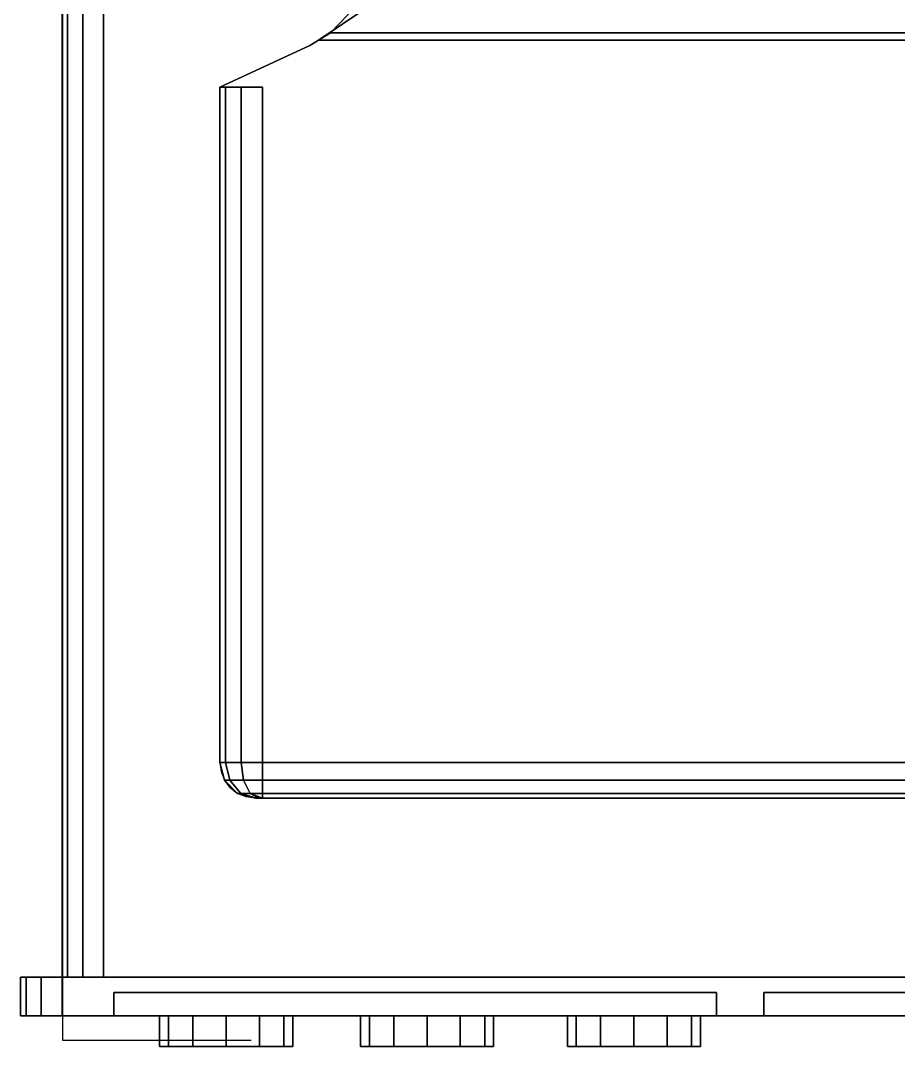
# Model space of a CAD drawing. Header units: millimetres. Extents: x 4513 to 24862, y 3359 to 11488.
# Drawn here: x 5527.3 to 5650.5, y 11105.3 to 11249.2 of the extents above; entities that cross this region are included whole.
import ezdxf

# ---------------------------------------------------------------- set-up
doc = ezdxf.new("R2010")
doc.units = ezdxf.units.MM

msp = doc.modelspace()

# ---------------------------------------------------------------- linework, layer by layer
for p, q in [((5533.13, 11486.88), (5533.13, 11106.15)), ((5533.13, 11106.15), (5559.64, 11106.15))]:
    msp.add_line(p, q)
for points, invisible_edges in [([(5533.87, 11487.58, 167.1), (5533.09, 11114.98, 164.68), (5533.87, 11114.98, 167.1)], 1), ([(5533.87, 11487.58, 167.1), (5533.09, 11487.58, 164.68), (5533.09, 11114.98, 164.68)], 12), ([(5533.87, 11487.58, 7.61), (5533.87, 11114.98, 7.61), (5533.09, 11114.98, 10.03)], 12), ([(5533.09, 11114.98, 10.03), (5533.09, 11487.58, 10.03), (5533.87, 11487.58, 7.61)], 12), ([(5533.09, 11487.58, 164.68), (5533.09, 11114.98, 164.68), (5533.09, 11487.58, 10.03)], 2), ([(5533.09, 11114.98, 164.68), (5533.09, 11114.98, 10.03), (5533.09, 11487.58, 10.03)], 12), ([(5533.87, 11487.58, 167.1), (5533.87, 11114.98, 167.1), (5536, 11114.98, 168.87)], 12), ([(5536, 11114.98, 168.87), (5536, 11487.58, 168.87), (5533.87, 11487.58, 167.1)], 12), ([(5536, 11487.58, 5.84), (5536, 11114.98, 5.84), (5533.87, 11487.58, 7.61)], 2), ([(5536, 11114.98, 5.84), (5533.87, 11114.98, 7.61), (5533.87, 11487.58, 7.61)], 12), ([(5538.92, 11487.58, 169.52), (5536, 11487.58, 168.87), (5536, 11114.98, 168.87)], 12), ([(5536, 11114.98, 168.87), (5538.92, 11114.98, 169.52), (5538.92, 11487.58, 169.52)], 12), ([(5538.92, 11487.58, 5.19), (5536, 11114.98, 5.84), (5536, 11487.58, 5.84)], 1), ([(5538.92, 11487.58, 5.19), (5538.92, 11114.98, 5.19), (5536, 11114.98, 5.84)], 12), ([(5877.18, 11114.98, 169.52), (5538.92, 11487.58, 169.52), (5877.18, 11487.58, 169.52)], 1), ([(5877.18, 11114.98, 169.52), (5538.92, 11114.98, 169.52), (5538.92, 11487.58, 169.52)], 12), ([(5538.92, 11487.58, 5.19), (5538.92, 11114.98, 5.19), (5877.18, 11114.98, 5.19)], 12), ([(5877.18, 11114.98, 5.19), (5877.18, 11487.58, 5.19), (5538.92, 11487.58, 5.19)], 12), ([(5824.91, 11274.88, 508.72), (5597.03, 11274.88, 508.72), (5570.74, 11247.45, 524.42)], 13), ([(5824.91, 11274.88, 508.72), (5570.74, 11247.45, 524.42), (5851.2, 11247.45, 524.42)], 1), ([(5575.77, 11250.92, 241.86), (5570.74, 11247.45, 524.42), (5597.03, 11274.88, 508.72)], 13), ([(5852.87, 11246.41, 224.42), (5569.07, 11246.41, 224.42), (5575.77, 11250.92, 241.86)], 12), ([(5569.07, 11246.41, 224.42), (5570.74, 11247.45, 524.42), (5575.77, 11250.92, 241.86)], 3), ([(5852.87, 11246.41, 224.42), (5575.77, 11250.92, 241.86), (5846.17, 11250.92, 241.86)], 1), ([(5570.74, 11247.45, 524.42), (5567.86, 11245.7, 524.42), (5561.22, 11145.1, 524.42)], 14), ([(5570.74, 11247.45, 524.42), (5569.07, 11246.41, 224.42), (5567.86, 11245.7, 524.42)], 3), ([(5567.86, 11245.7, 224.42), (5852.87, 11246.41, 224.42), (5854.09, 11245.7, 224.42)], 13), ([(5567.86, 11245.7, 224.42), (5569.07, 11246.41, 224.42), (5852.87, 11246.41, 224.42)], 12), ([(5567.86, 11245.7, 524.42), (5569.07, 11246.41, 224.42), (5567.86, 11245.7, 224.42)], 1), ([(5854.09, 11245.7, 524.42), (5851.2, 11247.45, 524.42), (5570.74, 11247.45, 524.42)], 12), ([(5567.86, 11245.7, 524.42), (5555.22, 11239.81, 518.42), (5555.22, 11239.81, 524.42)], 1), ([(5567.86, 11245.7, 524.42), (5555.22, 11239.81, 524.42), (5561.22, 11239.81, 524.42)], 12), ([(5555.22, 11239.81, 230.42), (5567.86, 11245.7, 224.42), (5555.22, 11239.81, 224.42)], 1), ([(5561.22, 11239.81, 224.42), (5555.22, 11239.81, 224.42), (5567.86, 11245.7, 224.42)], 12), ([(5555.22, 11239.81, 518.42), (5567.86, 11245.7, 524.42), (5555.22, 11239.81, 230.42)], 3), ([(5555.22, 11239.81, 230.42), (5567.86, 11245.7, 524.42), (5567.86, 11245.7, 224.42)], 13), ([(5567.86, 11245.7, 524.42), (5561.22, 11239.81, 524.42), (5561.22, 11145.1, 524.42)], 13), ([(5555.22, 11239.81, 524.42), (5556.03, 11239.81, 521.42), (5558.22, 11239.81, 523.61)], 13), ([(5555.22, 11239.81, 524.42), (5558.22, 11239.81, 523.61), (5561.22, 11239.81, 524.42)], 1), ([(5556.03, 11239.81, 521.42), (5555.22, 11239.81, 524.42), (5555.22, 11239.81, 518.42)], 1), ([(5555.22, 11239.81, 518.42), (5555.22, 11145.1, 518.42), (5556.03, 11145.1, 521.42)], 12), ([(5556.03, 11145.1, 521.42), (5556.03, 11239.81, 521.42), (5555.22, 11239.81, 518.42)], 12), ([(5555.22, 11145.1, 230.42), (5555.22, 11239.81, 230.42), (5556.03, 11145.1, 227.42)], 2), ([(5555.22, 11239.81, 230.42), (5556.03, 11239.81, 227.42), (5556.03, 11145.1, 227.42)], 12), ([(5555.22, 11239.81, 230.42), (5555.22, 11239.81, 224.42), (5556.03, 11239.81, 227.42)], 2), ([(5556.03, 11239.81, 227.42), (5555.22, 11239.81, 224.42), (5558.22, 11239.81, 225.22)], 3), ([(5558.22, 11239.81, 225.22), (5555.22, 11239.81, 224.42), (5561.22, 11239.81, 224.42)], 1), ([(5555.22, 11239.81, 518.42), (5555.22, 11239.81, 230.42), (5555.22, 11145.1, 230.42)], 12), ([(5555.22, 11145.1, 230.42), (5555.22, 11145.1, 518.42), (5555.22, 11239.81, 518.42)], 12), ([(5558.22, 11145.1, 523.61), (5558.22, 11239.81, 523.61), (5556.03, 11239.81, 521.42)], 12), ([(5556.03, 11239.81, 521.42), (5556.03, 11145.1, 521.42), (5558.22, 11145.1, 523.61)], 12), ([(5556.03, 11145.1, 227.42), (5556.03, 11239.81, 227.42), (5558.22, 11239.81, 225.22)], 12), ([(5558.22, 11239.81, 225.22), (5558.22, 11145.1, 225.22), (5556.03, 11145.1, 227.42)], 12), ([(5558.22, 11145.1, 523.61), (5561.22, 11239.81, 524.42), (5558.22, 11239.81, 523.61)], 1), ([(5558.22, 11145.1, 523.61), (5561.22, 11145.1, 524.42), (5561.22, 11239.81, 524.42)], 12), ([(5558.22, 11239.81, 225.22), (5561.22, 11239.81, 224.42), (5561.22, 11145.1, 224.42)], 12), ([(5561.22, 11145.1, 224.42), (5558.22, 11145.1, 225.22), (5558.22, 11239.81, 225.22)], 12), ([(5561.22, 11145.1, 524.42), (5859.22, 11145.1, 524.42), (5859.22, 11240.37, 524.42)], 12), ([(5859.22, 11145.1, 224.42), (5561.22, 11145.1, 224.42), (5561.22, 11239.81, 224.42)], 12), ([(5555.89, 11142.6, 518.42), (5556.61, 11142.6, 521.08), (5555.22, 11145.1, 518.42)], 2), ([(5555.22, 11145.1, 518.42), (5556.61, 11142.6, 521.08), (5556.03, 11145.1, 521.42)], 1), ([(5555.89, 11142.6, 230.42), (5555.22, 11145.1, 230.42), (5556.03, 11145.1, 227.42)], 14), ([(5556.03, 11145.1, 227.42), (5555.22, 11145.1, 230.42), (5555.22, 11145.1, 230.42)], 1), ([(5555.22, 11145.1, 230.42), (5555.89, 11142.6, 230.42), (5555.89, 11142.6, 518.42)], 12), ([(5555.89, 11142.6, 518.42), (5555.22, 11145.1, 518.42), (5555.22, 11145.1, 230.42)], 12), ([(5555.89, 11142.6, 230.42), (5556.03, 11145.1, 227.42), (5556.61, 11142.6, 227.75)], 1), ([(5556.03, 11145.1, 521.42), (5556.61, 11142.6, 521.08), (5558.56, 11142.6, 523.03)], 12), ([(5556.03, 11145.1, 521.42), (5558.56, 11142.6, 523.03), (5558.22, 11145.1, 523.61)], 1), ([(5556.61, 11142.6, 227.75), (5556.03, 11145.1, 227.42), (5558.22, 11145.1, 225.22)], 12), ([(5556.61, 11142.6, 227.75), (5558.22, 11145.1, 225.22), (5558.56, 11142.6, 225.8)], 1), ([(5558.56, 11142.6, 523.03), (5561.22, 11145.1, 524.42), (5558.22, 11145.1, 523.61)], 1), ([(5558.22, 11145.1, 225.22), (5561.22, 11142.6, 225.08), (5558.56, 11142.6, 225.8)], 1), ([(5561.22, 11142.6, 225.08), (5558.22, 11145.1, 225.22), (5561.22, 11145.1, 224.42)], 1), ([(5561.22, 11145.1, 524.42), (5558.56, 11142.6, 523.03), (5561.22, 11142.6, 523.75)], 1), ([(5561.22, 11142.6, 523.75), (5859.22, 11142.6, 523.75), (5859.22, 11145.1, 524.42)], 12), ([(5859.22, 11145.1, 524.42), (5561.22, 11145.1, 524.42), (5561.22, 11142.6, 523.75)], 12), ([(5859.22, 11145.1, 224.42), (5859.22, 11142.6, 225.08), (5561.22, 11142.6, 225.08)], 12), ([(5561.22, 11142.6, 225.08), (5561.22, 11145.1, 224.42), (5859.22, 11145.1, 224.42)], 12), ([(5555.89, 11142.6, 518.42), (5557.72, 11140.77, 518.42), (5558.19, 11140.77, 520.17)], 12), ([(5555.89, 11142.6, 518.42), (5558.19, 11140.77, 520.17), (5556.61, 11142.6, 521.08)], 1), ([(5557.72, 11140.77, 230.42), (5555.89, 11142.6, 230.42), (5556.61, 11142.6, 227.75)], 12), ([(5555.89, 11142.6, 230.42), (5557.72, 11140.77, 518.42), (5555.89, 11142.6, 518.42)], 1), ([(5555.89, 11142.6, 230.42), (5557.72, 11140.77, 230.42), (5557.72, 11140.77, 518.42)], 12), ([(5556.61, 11142.6, 521.08), (5558.19, 11140.77, 520.17), (5559.47, 11140.77, 521.45)], 12), ([(5556.61, 11142.6, 521.08), (5559.47, 11140.77, 521.45), (5558.56, 11142.6, 523.03)], 1), ([(5557.72, 11140.77, 230.42), (5556.61, 11142.6, 227.75), (5558.19, 11140.77, 228.67)], 1), ([(5558.19, 11140.77, 228.67), (5556.61, 11142.6, 227.75), (5558.56, 11142.6, 225.8)], 12), ([(5558.19, 11140.77, 228.67), (5558.56, 11142.6, 225.8), (5559.47, 11140.77, 227.38)], 1), ([(5558.56, 11142.6, 523.03), (5559.47, 11140.77, 521.45), (5561.22, 11140.77, 521.92)], 12), ([(5558.56, 11142.6, 523.03), (5561.22, 11140.77, 521.92), (5561.22, 11142.6, 523.75)], 1), ([(5559.47, 11140.77, 227.38), (5558.56, 11142.6, 225.8), (5561.22, 11142.6, 225.08)], 12), ([(5559.47, 11140.77, 227.38), (5561.22, 11142.6, 225.08), (5561.22, 11140.77, 226.92)], 1), ([(5859.22, 11140.77, 521.92), (5859.22, 11142.6, 523.75), (5561.22, 11140.77, 521.92)], 2), ([(5859.22, 11142.6, 523.75), (5561.22, 11142.6, 523.75), (5561.22, 11140.77, 521.92)], 12), ([(5859.22, 11140.77, 226.92), (5561.22, 11140.77, 226.92), (5561.22, 11142.6, 225.08)], 12), ([(5561.22, 11142.6, 225.08), (5859.22, 11142.6, 225.08), (5859.22, 11140.77, 226.92)], 12), ([(5560.22, 11140.1, 518.42), (5558.19, 11140.77, 520.17), (5557.72, 11140.77, 518.42)], 1), ([(5557.72, 11140.77, 230.42), (5560.22, 11140.1, 230.42), (5557.72, 11140.77, 518.42)], 2), ([(5560.22, 11140.1, 230.42), (5560.22, 11140.1, 518.42), (5557.72, 11140.77, 518.42)], 12), ([(5560.22, 11140.1, 518.42), (5560.22, 11140.1, 518.42), (5558.19, 11140.77, 520.17)], 12), ([(5558.19, 11140.77, 520.17), (5560.36, 11140.1, 518.92), (5560.72, 11140.1, 519.28)], 12), ([(5558.19, 11140.77, 520.17), (5560.72, 11140.1, 519.28), (5559.47, 11140.77, 521.45)], 1), ([(5560.36, 11140.1, 229.92), (5558.19, 11140.77, 228.67), (5559.47, 11140.77, 227.38)], 12), ([(5560.36, 11140.1, 229.92), (5559.47, 11140.77, 227.38), (5560.72, 11140.1, 229.55)], 1), ([(5560.72, 11140.1, 519.28), (5560.36, 11140.1, 518.92), (5560.22, 11140.1, 518.42)], 12), ([(5560.22, 11140.1, 230.42), (5560.72, 11140.1, 229.55), (5561.22, 11140.1, 229.42)], 13), ([(5560.22, 11140.1, 230.42), (5560.36, 11140.1, 229.92), (5560.72, 11140.1, 229.55)], 12), ([(5560.23, 11140.1, 239.88), (5560.23, 11140.1, 512.67), (5560.22, 11140.1, 230.42)], 14), ([(5560.23, 11140.1, 512.67), (5560.22, 11140.1, 518.42), (5560.22, 11140.1, 230.42)], 13), ([(5560.23, 11140.1, 512.67), (5823.76, 11140.1, 487.36), (5850.23, 11140.1, 512.67)], 3), ([(5560.23, 11140.1, 512.67), (5860.22, 11140.1, 518.42), (5860.09, 11140.1, 518.92)], 13), ([(5560.23, 11140.1, 512.67), (5850.23, 11140.1, 512.67), (5860.22, 11140.1, 518.42)], 14), ([(5593.76, 11140.1, 262.31), (5560.23, 11140.1, 239.88), (5850.23, 11140.1, 239.88)], 13), ([(5850.23, 11140.1, 239.88), (5560.23, 11140.1, 239.88), (5859.72, 11140.1, 229.55)], 14), ([(5583.76, 11140.1, 476.66), (5560.23, 11140.1, 512.67), (5560.23, 11140.1, 239.88)], 13), ([(5859.22, 11140.1, 519.42), (5561.22, 11140.1, 519.42), (5560.72, 11140.1, 519.28)], 12), ([(5859.22, 11140.1, 519.42), (5561.22, 11140.77, 521.92), (5561.22, 11140.1, 519.42)], 1), ([(5859.22, 11140.1, 519.42), (5859.22, 11140.77, 521.92), (5561.22, 11140.77, 521.92)], 12), ([(5859.22, 11140.77, 226.92), (5561.22, 11140.1, 229.42), (5561.22, 11140.77, 226.92)], 1), ([(5859.22, 11140.77, 226.92), (5859.22, 11140.1, 229.42), (5561.22, 11140.1, 229.42)], 12), ([(5561.22, 11140.1, 229.42), (5859.22, 11140.1, 229.42), (5859.72, 11140.1, 229.55)], 12), ([(5527.25, 11114.98, 169.52), (5527.25, 11109.58, 169.52), (5528.04, 11109.58, 171.93)], 12), ([(5528.04, 11109.58, 171.93), (5528.04, 11114.98, 171.93), (5527.25, 11114.98, 169.52)], 12), ([(5527.25, 11114.98, 5.19), (5528.04, 11114.98, 2.78), (5538.92, 11114.98, 5.19)], 14), ([(5536, 11114.98, 5.84), (5527.25, 11114.98, 5.19), (5538.92, 11114.98, 5.19)], 3), ([(5533.87, 11114.98, 7.61), (5527.25, 11114.98, 5.19), (5536, 11114.98, 5.84)], 3), ([(5533.09, 11114.98, 10.03), (5527.25, 11114.98, 5.19), (5533.87, 11114.98, 7.61)], 3), ([(5528.04, 11114.98, 2.78), (5528.04, 11109.58, 2.78), (5527.25, 11114.98, 5.19)], 2), ([(5528.04, 11109.58, 2.78), (5527.25, 11109.58, 5.19), (5527.25, 11114.98, 5.19)], 12), ([(5527.25, 11114.98, 169.52), (5527.25, 11114.98, 5.19), (5528.04, 11114.98, 171.93)], 2), ([(5533.09, 11114.98, 164.68), (5527.25, 11114.98, 5.19), (5533.09, 11114.98, 10.03)], 3), ([(5527.25, 11109.58, 169.52), (5527.25, 11109.58, 5.19), (5527.25, 11114.98, 5.19)], 12), ([(5527.25, 11114.98, 5.19), (5527.25, 11114.98, 169.52), (5527.25, 11109.58, 169.52)], 12), ([(5530.17, 11114.98, 173.7), (5528.04, 11114.98, 171.93), (5533.09, 11114.98, 174.35)], 2), ([(5530.17, 11114.98, 173.7), (5528.04, 11114.98, 171.93), (5528.04, 11109.58, 171.93)], 12), ([(5528.04, 11109.58, 171.93), (5530.17, 11109.58, 173.7), (5530.17, 11114.98, 173.7)], 12), ([(5530.17, 11114.98, 1.01), (5528.04, 11109.58, 2.78), (5528.04, 11114.98, 2.78)], 1), ([(5530.17, 11114.98, 1.01), (5530.17, 11109.58, 1.01), (5528.04, 11109.58, 2.78)], 12), ([(5528.04, 11114.98, 2.78), (5530.17, 11114.98, 1.01), (5877.18, 11114.98, 5.19)], 14), ([(5538.92, 11114.98, 5.19), (5528.04, 11114.98, 2.78), (5877.18, 11114.98, 5.19)], 3), ([(5533.09, 11114.98, 174.35), (5530.17, 11114.98, 173.7), (5533.09, 11109.58, 174.35)], 2), ([(5530.17, 11114.98, 173.7), (5530.17, 11109.58, 173.7), (5533.09, 11109.58, 174.35)], 12), ([(5533.09, 11109.58, 0.36), (5530.17, 11109.58, 1.01), (5530.17, 11114.98, 1.01)], 12), ([(5530.17, 11114.98, 1.01), (5533.09, 11114.98, 0.36), (5533.09, 11109.58, 0.36)], 12), ([(5530.17, 11114.98, 1.01), (5533.09, 11114.98, 0.36), (5877.18, 11114.98, 5.19)], 14), ([(5538.92, 11114.98, 169.52), (5533.09, 11114.98, 174.35), (5536, 11114.98, 168.87)], 3), ([(5533.87, 11114.98, 167.1), (5536, 11114.98, 168.87), (5533.09, 11114.98, 174.35)], 14), ([(5533.09, 11114.98, 164.68), (5533.87, 11114.98, 167.1), (5533.09, 11114.98, 174.35)], 14), ([(5877.18, 11114.98, 169.52), (5533.09, 11114.98, 174.35), (5538.92, 11114.98, 169.52)], 3), ([(5883.01, 11114.98, 174.35), (5533.09, 11114.98, 174.35), (5885.92, 11114.98, 173.7)], 2), ([(5883.01, 11109.58, 174.35), (5533.09, 11109.58, 174.35), (5533.09, 11114.98, 174.35)], 12), ([(5533.09, 11114.98, 174.35), (5883.01, 11114.98, 174.35), (5883.01, 11109.58, 174.35)], 12), ([(5533.09, 11114.98, 0.36), (5883.01, 11114.98, 0.36), (5877.18, 11114.98, 5.19)], 14), ([(5533.09, 11114.98, 0.36), (5883.01, 11109.58, 0.36), (5883.01, 11114.98, 0.36)], 1), ([(5533.09, 11114.98, 0.36), (5533.09, 11109.58, 0.36), (5883.01, 11109.58, 0.36)], 12), ([(5624.93, 11109.58, 136.63), (5624.93, 11112.82, 136.63), (5540.36, 11112.82, 136.63)], 12), ([(5540.36, 11109.58, 136.63), (5624.93, 11109.58, 136.63), (5540.36, 11112.82, 136.63)], 2), ([(5624.93, 11112.82, 103.66), (5624.93, 11109.58, 103.66), (5540.36, 11112.82, 103.66)], 2), ([(5540.36, 11109.58, 103.66), (5540.36, 11112.82, 103.66), (5624.93, 11109.58, 103.66)], 2), ([(5540.36, 11112.82, 136.63), (5624.93, 11112.82, 136.63), (5540.36, 11112.82, 103.66)], 2), ([(5624.93, 11112.82, 136.63), (5624.93, 11112.82, 103.66), (5540.36, 11112.82, 103.66)], 12), ([(5540.36, 11109.58, 103.66), (5540.36, 11109.58, 136.63), (5540.36, 11112.82, 103.66)], 2), ([(5540.36, 11112.82, 136.63), (5540.36, 11112.82, 103.66), (5540.36, 11109.58, 136.63)], 2), ([(5624.93, 11109.58, 136.63), (5624.93, 11112.82, 103.66), (5624.93, 11112.82, 136.63)], 1), ([(5624.93, 11109.58, 103.66), (5624.93, 11112.82, 103.66), (5624.93, 11109.58, 136.63)], 2), ([(5695.41, 11112.82, 157.92), (5631.56, 11112.82, 166.16), (5878.64, 11112.82, 166.16)], 13), ([(5878.64, 11109.58, 166.16), (5878.64, 11112.82, 166.16), (5631.56, 11112.82, 166.16)], 12), ([(5631.56, 11109.58, 166.16), (5878.64, 11109.58, 166.16), (5631.56, 11112.82, 166.16)], 2), ([(5631.56, 11112.82, 41.17), (5653.12, 11112.82, 56.96), (5682.97, 11112.82, 56.96)], 13), ([(5878.64, 11112.82, 41.17), (5631.56, 11112.82, 41.17), (5873.66, 11112.82, 56.96)], 14), ([(5631.56, 11112.82, 41.17), (5695.41, 11112.82, 56.96), (5873.66, 11112.82, 56.96)], 13), ([(5878.64, 11109.58, 41.17), (5631.56, 11109.58, 41.17), (5878.64, 11112.82, 41.17)], 2), ([(5631.56, 11112.82, 41.17), (5878.64, 11112.82, 41.17), (5631.56, 11109.58, 41.17)], 2), ([(5631.56, 11112.82, 41.17), (5631.56, 11112.82, 166.16), (5653.12, 11112.82, 56.96)], 14), ([(5631.56, 11112.82, 166.16), (5653.12, 11112.82, 157.23), (5653.12, 11112.82, 56.96)], 13), ([(5631.56, 11109.58, 41.17), (5631.56, 11109.58, 166.16), (5631.56, 11112.82, 41.17)], 2), ([(5631.56, 11112.82, 166.16), (5631.56, 11112.82, 41.17), (5631.56, 11109.58, 166.16)], 2), ([(5533.09, 11109.58, 174.35), (5530.17, 11109.58, 173.7), (5527.25, 11109.58, 169.52)], 14), ([(5530.17, 11109.58, 173.7), (5528.04, 11109.58, 171.93), (5527.25, 11109.58, 169.52)], 12), ([(5540.36, 11109.58, 103.66), (5527.25, 11109.58, 169.52), (5527.25, 11109.58, 5.19)], 13), ([(5551.45, 11109.58, 67.44), (5527.25, 11109.58, 5.19), (5528.04, 11109.58, 2.78)], 13), ([(5551.45, 11109.58, 67.44), (5548.03, 11109.58, 70.27), (5527.25, 11109.58, 5.19)], 14), ([(5548.03, 11109.58, 70.27), (5546.78, 11109.58, 74.13), (5527.25, 11109.58, 5.19)], 14), ([(5528.04, 11109.58, 2.78), (5530.17, 11109.58, 1.01), (5533.09, 11109.58, 0.36)], 12), ([(5592.39, 11109.58, 70.27), (5588.97, 11109.58, 67.44), (5528.04, 11109.58, 2.78)], 14), ([(5588.97, 11109.58, 67.44), (5584.3, 11109.58, 66.4), (5528.04, 11109.58, 2.78)], 14), ([(5556.11, 11109.58, 66.4), (5551.45, 11109.58, 67.44), (5528.04, 11109.58, 2.78)], 14), ([(5540.36, 11109.58, 103.66), (5540.36, 11109.58, 136.63), (5533.09, 11109.58, 174.35)], 14), ([(5540.36, 11109.58, 136.63), (5617.65, 11109.58, 174.35), (5533.09, 11109.58, 174.35)], 13), ([(5533.09, 11109.58, 0.36), (5617.65, 11109.58, 67.36), (5613.32, 11109.58, 66.4)], 13), ([(5533.09, 11109.58, 0.36), (5617.65, 11109.58, 0.36), (5617.65, 11109.58, 67.36)], 14), ([(5584.3, 11109.58, 81.87), (5588.97, 11109.58, 80.83), (5540.36, 11109.58, 103.66)], 14), ([(5603.99, 11109.58, 74.13), (5605.24, 11109.58, 78), (5540.36, 11109.58, 103.66)], 14), ([(5605.24, 11109.58, 78), (5617.65, 11109.58, 103.66), (5540.36, 11109.58, 103.66)], 13), ([(5548.03, 11109.58, 78), (5551.45, 11109.58, 80.83), (5540.36, 11109.58, 103.66)], 14), ([(5551.45, 11109.58, 80.83), (5556.11, 11109.58, 81.87), (5540.36, 11109.58, 103.66)], 14), ([(5540.36, 11109.58, 103.66), (5546.78, 11109.58, 74.13), (5548.03, 11109.58, 78)], 13), ([(5540.36, 11109.58, 136.63), (5617.65, 11109.58, 136.63), (5617.65, 11109.58, 174.35)], 14), ([(5546.78, 11109.58, 74.13), (5548.03, 11109.58, 70.27), (5548.03, 11105.26, 70.27)], 12), ([(5548.03, 11105.26, 70.27), (5546.78, 11105.26, 74.13), (5546.78, 11109.58, 74.13)], 12), ([(5548.03, 11105.26, 78), (5548.03, 11109.58, 78), (5546.78, 11109.58, 74.13)], 12), ([(5546.78, 11109.58, 74.13), (5546.78, 11105.26, 74.13), (5548.03, 11105.26, 78)], 12), ([(5548.03, 11105.26, 70.27), (5551.45, 11109.58, 67.44), (5551.45, 11105.26, 67.44)], 1), ([(5548.03, 11105.26, 70.27), (5548.03, 11109.58, 70.27), (5551.45, 11109.58, 67.44)], 12), ([(5551.45, 11105.26, 80.83), (5551.45, 11109.58, 80.83), (5548.03, 11105.26, 78)], 2), ([(5551.45, 11109.58, 80.83), (5548.03, 11109.58, 78), (5548.03, 11105.26, 78)], 12), ([(5556.11, 11105.26, 81.87), (5551.45, 11109.58, 80.83), (5551.45, 11105.26, 80.83)], 1), ([(5556.11, 11105.26, 81.87), (5556.11, 11109.58, 81.87), (5551.45, 11109.58, 80.83)], 12), ([(5551.45, 11105.26, 67.44), (5551.45, 11109.58, 67.44), (5556.11, 11105.26, 66.4)], 2), ([(5551.45, 11109.58, 67.44), (5556.11, 11109.58, 66.4), (5556.11, 11105.26, 66.4)], 12), ([(5556.11, 11109.58, 81.87), (5579.64, 11109.58, 80.83), (5584.3, 11109.58, 81.87)], 13), ([(5556.11, 11109.58, 81.87), (5576.22, 11109.58, 78), (5579.64, 11109.58, 80.83)], 13), ([(5556.11, 11109.58, 81.87), (5560.78, 11109.58, 80.83), (5576.22, 11109.58, 78)], 14), ([(5560.78, 11109.58, 80.83), (5556.11, 11109.58, 81.87), (5556.11, 11105.26, 81.87)], 12), ([(5556.11, 11105.26, 81.87), (5560.78, 11105.26, 80.83), (5560.78, 11109.58, 80.83)], 12), ([(5584.3, 11109.58, 66.4), (5560.78, 11109.58, 67.44), (5556.11, 11109.58, 66.4)], 13), ([(5556.11, 11105.26, 66.4), (5556.11, 11109.58, 66.4), (5560.78, 11109.58, 67.44)], 12), ([(5560.78, 11109.58, 67.44), (5560.78, 11105.26, 67.44), (5556.11, 11105.26, 66.4)], 12), ([(5579.64, 11109.58, 67.44), (5560.78, 11109.58, 80.83), (5564.19, 11109.58, 78)], 13), ([(5579.64, 11109.58, 67.44), (5576.22, 11109.58, 70.27), (5560.78, 11109.58, 80.83)], 14), ([(5576.22, 11109.58, 70.27), (5574.97, 11109.58, 74.13), (5560.78, 11109.58, 80.83)], 14), ([(5560.78, 11109.58, 80.83), (5574.97, 11109.58, 74.13), (5576.22, 11109.58, 78)], 13), ([(5560.78, 11109.58, 67.44), (5564.19, 11109.58, 70.27), (5564.19, 11105.26, 70.27)], 12), ([(5564.19, 11105.26, 70.27), (5560.78, 11105.26, 67.44), (5560.78, 11109.58, 67.44)], 12), ([(5564.19, 11105.26, 78), (5564.19, 11109.58, 78), (5560.78, 11109.58, 80.83)], 12), ([(5560.78, 11109.58, 80.83), (5560.78, 11105.26, 80.83), (5564.19, 11105.26, 78)], 12), ([(5584.3, 11109.58, 66.4), (5564.19, 11109.58, 70.27), (5560.78, 11109.58, 67.44)], 13), ([(5579.64, 11109.58, 67.44), (5565.45, 11109.58, 74.13), (5564.19, 11109.58, 70.27)], 13), ([(5579.64, 11109.58, 67.44), (5564.19, 11109.58, 78), (5565.45, 11109.58, 74.13)], 13), ([(5564.19, 11105.26, 70.27), (5565.45, 11109.58, 74.13), (5565.45, 11105.26, 74.13)], 1), ([(5564.19, 11105.26, 70.27), (5564.19, 11109.58, 70.27), (5565.45, 11109.58, 74.13)], 12), ([(5565.45, 11105.26, 74.13), (5565.45, 11109.58, 74.13), (5564.19, 11105.26, 78)], 2), ([(5565.45, 11109.58, 74.13), (5564.19, 11109.58, 78), (5564.19, 11105.26, 78)], 12), ([(5584.3, 11109.58, 66.4), (5579.64, 11109.58, 67.44), (5564.19, 11109.58, 70.27)], 14), ([(5574.97, 11109.58, 74.13), (5576.22, 11109.58, 70.27), (5576.22, 11105.26, 70.27)], 12), ([(5576.22, 11105.26, 70.27), (5574.97, 11105.26, 74.13), (5574.97, 11109.58, 74.13)], 12), ([(5576.22, 11105.26, 78), (5576.22, 11109.58, 78), (5574.97, 11109.58, 74.13)], 12), ([(5574.97, 11109.58, 74.13), (5574.97, 11105.26, 74.13), (5576.22, 11105.26, 78)], 12), ([(5576.22, 11105.26, 70.27), (5579.64, 11109.58, 67.44), (5579.64, 11105.26, 67.44)], 1), ([(5576.22, 11105.26, 70.27), (5576.22, 11109.58, 70.27), (5579.64, 11109.58, 67.44)], 12), ([(5579.64, 11105.26, 80.83), (5579.64, 11109.58, 80.83), (5576.22, 11105.26, 78)], 2), ([(5579.64, 11109.58, 80.83), (5576.22, 11109.58, 78), (5576.22, 11105.26, 78)], 12), ([(5584.3, 11105.26, 81.87), (5579.64, 11109.58, 80.83), (5579.64, 11105.26, 80.83)], 1), ([(5584.3, 11105.26, 81.87), (5584.3, 11109.58, 81.87), (5579.64, 11109.58, 80.83)], 12), ([(5579.64, 11105.26, 67.44), (5579.64, 11109.58, 67.44), (5584.3, 11105.26, 66.4)], 2), ([(5579.64, 11109.58, 67.44), (5584.3, 11109.58, 66.4), (5584.3, 11105.26, 66.4)], 12), ([(5588.97, 11109.58, 80.83), (5584.3, 11109.58, 81.87), (5584.3, 11105.26, 81.87)], 12), ([(5584.3, 11105.26, 81.87), (5588.97, 11105.26, 80.83), (5588.97, 11109.58, 80.83)], 12), ([(5584.3, 11105.26, 66.4), (5584.3, 11109.58, 66.4), (5588.97, 11109.58, 67.44)], 12), ([(5588.97, 11109.58, 67.44), (5588.97, 11105.26, 67.44), (5584.3, 11105.26, 66.4)], 12), ([(5588.97, 11109.58, 80.83), (5605.24, 11109.58, 70.27), (5603.99, 11109.58, 74.13)], 13), ([(5588.97, 11109.58, 80.83), (5592.39, 11109.58, 78), (5605.24, 11109.58, 70.27)], 14), ([(5588.97, 11109.58, 67.44), (5592.39, 11109.58, 70.27), (5592.39, 11105.26, 70.27)], 12), ([(5592.39, 11105.26, 70.27), (5588.97, 11105.26, 67.44), (5588.97, 11109.58, 67.44)], 12), ([(5592.39, 11105.26, 78), (5592.39, 11109.58, 78), (5588.97, 11109.58, 80.83)], 12), ([(5588.97, 11109.58, 80.83), (5588.97, 11105.26, 80.83), (5592.39, 11105.26, 78)], 12), ([(5592.39, 11109.58, 78), (5593.64, 11109.58, 74.13), (5605.24, 11109.58, 70.27)], 14), ([(5593.64, 11109.58, 74.13), (5592.39, 11109.58, 70.27), (5608.66, 11109.58, 67.44)], 14), ([(5592.39, 11105.26, 70.27), (5593.64, 11109.58, 74.13), (5593.64, 11105.26, 74.13)], 1), ([(5592.39, 11105.26, 70.27), (5592.39, 11109.58, 70.27), (5593.64, 11109.58, 74.13)], 12), ([(5593.64, 11105.26, 74.13), (5593.64, 11109.58, 74.13), (5592.39, 11105.26, 78)], 2), ([(5593.64, 11109.58, 74.13), (5592.39, 11109.58, 78), (5592.39, 11105.26, 78)], 12), ([(5592.39, 11109.58, 70.27), (5613.32, 11109.58, 66.4), (5608.66, 11109.58, 67.44)], 13), ([(5593.64, 11109.58, 74.13), (5608.66, 11109.58, 67.44), (5605.24, 11109.58, 70.27)], 13), ([(5603.99, 11109.58, 74.13), (5605.24, 11109.58, 70.27), (5605.24, 11105.26, 70.27)], 12), ([(5605.24, 11105.26, 70.27), (5603.99, 11105.26, 74.13), (5603.99, 11109.58, 74.13)], 12), ([(5605.24, 11105.26, 78), (5605.24, 11109.58, 78), (5603.99, 11109.58, 74.13)], 12), ([(5603.99, 11109.58, 74.13), (5603.99, 11105.26, 74.13), (5605.24, 11105.26, 78)], 12), ([(5605.24, 11109.58, 78), (5608.66, 11109.58, 80.83), (5617.65, 11109.58, 103.66)], 14), ([(5605.24, 11105.26, 70.27), (5608.66, 11109.58, 67.44), (5608.66, 11105.26, 67.44)], 1), ([(5605.24, 11105.26, 70.27), (5605.24, 11109.58, 70.27), (5608.66, 11109.58, 67.44)], 12), ([(5608.66, 11105.26, 80.83), (5608.66, 11109.58, 80.83), (5605.24, 11105.26, 78)], 2), ([(5608.66, 11109.58, 80.83), (5605.24, 11109.58, 78), (5605.24, 11105.26, 78)], 12), ([(5608.66, 11109.58, 80.83), (5613.32, 11109.58, 81.87), (5617.65, 11109.58, 103.66)], 14), ([(5613.32, 11105.26, 81.87), (5608.66, 11109.58, 80.83), (5608.66, 11105.26, 80.83)], 1), ([(5613.32, 11105.26, 81.87), (5613.32, 11109.58, 81.87), (5608.66, 11109.58, 80.83)], 12), ([(5608.66, 11105.26, 67.44), (5608.66, 11109.58, 67.44), (5613.32, 11105.26, 66.4)], 2), ([(5608.66, 11109.58, 67.44), (5613.32, 11109.58, 66.4), (5613.32, 11105.26, 66.4)], 12), ([(5613.32, 11109.58, 81.87), (5617.65, 11109.58, 80.91), (5617.65, 11109.58, 103.66)], 14), ([(5617.99, 11109.58, 80.83), (5613.32, 11109.58, 81.87), (5613.32, 11105.26, 81.87)], 12), ([(5613.32, 11105.26, 81.87), (5617.99, 11105.26, 80.83), (5617.99, 11109.58, 80.83)], 12), ([(5613.32, 11105.26, 66.4), (5613.32, 11109.58, 66.4), (5617.99, 11109.58, 67.44)], 12), ([(5617.99, 11109.58, 67.44), (5617.99, 11105.26, 67.44), (5613.32, 11105.26, 66.4)], 12), ([(5631.56, 11109.58, 166.16), (5708.05, 11109.58, 174.35), (5617.65, 11109.58, 174.35)], 13), ([(5624.93, 11109.58, 103.66), (5617.65, 11109.58, 80.91), (5617.99, 11109.58, 80.83)], 13), ([(5624.93, 11109.58, 103.66), (5617.65, 11109.58, 103.66), (5617.65, 11109.58, 80.91)], 14), ([(5631.56, 11109.58, 166.16), (5617.65, 11109.58, 136.63), (5624.93, 11109.58, 136.63)], 13), ([(5617.65, 11109.58, 0.36), (5708.05, 11109.58, 41.17), (5631.56, 11109.58, 41.17)], 13), ([(5617.65, 11109.58, 0.36), (5708.05, 11109.58, 0.36), (5708.05, 11109.58, 41.17)], 14), ([(5622.65, 11109.58, 74.13), (5621.4, 11109.58, 70.27), (5617.65, 11109.58, 0.36)], 14), ([(5621.4, 11109.58, 70.27), (5617.99, 11109.58, 67.44), (5617.65, 11109.58, 0.36)], 14), ([(5617.99, 11109.58, 67.44), (5617.65, 11109.58, 67.36), (5617.65, 11109.58, 0.36)], 14), ([(5624.93, 11109.58, 103.66), (5617.99, 11109.58, 80.83), (5621.4, 11109.58, 78)], 13), ([(5617.99, 11109.58, 67.44), (5621.4, 11109.58, 70.27), (5621.4, 11105.26, 70.27)], 12), ([(5621.4, 11105.26, 70.27), (5617.99, 11105.26, 67.44), (5617.99, 11109.58, 67.44)], 12), ([(5621.4, 11105.26, 78), (5621.4, 11109.58, 78), (5617.99, 11109.58, 80.83)], 12), ([(5617.99, 11109.58, 80.83), (5617.99, 11105.26, 80.83), (5621.4, 11105.26, 78)], 12), ([(5624.93, 11109.58, 103.66), (5621.4, 11109.58, 78), (5622.65, 11109.58, 74.13)], 13), ([(5621.4, 11105.26, 70.27), (5622.65, 11109.58, 74.13), (5622.65, 11105.26, 74.13)], 1), ([(5621.4, 11105.26, 70.27), (5621.4, 11109.58, 70.27), (5622.65, 11109.58, 74.13)], 12), ([(5622.65, 11105.26, 74.13), (5622.65, 11109.58, 74.13), (5621.4, 11105.26, 78)], 2), ([(5622.65, 11109.58, 74.13), (5621.4, 11109.58, 78), (5621.4, 11105.26, 78)], 12), ([(5631.56, 11109.58, 166.16), (5624.93, 11109.58, 136.63), (5624.93, 11109.58, 103.66)], 13), ([(5631.56, 11109.58, 41.17), (5631.56, 11109.58, 166.16), (5624.93, 11109.58, 103.66)], 14), ([(5631.56, 11109.58, 166.16), (5708.05, 11109.58, 166.16), (5708.05, 11109.58, 174.35)], 14), ([(5548.03, 11105.26, 70.27), (5546.78, 11105.26, 74.13), (5551.45, 11105.26, 80.83)], 14), ([(5546.78, 11105.26, 74.13), (5548.03, 11105.26, 78), (5551.45, 11105.26, 80.83)], 12), ([(5560.78, 11105.26, 67.44), (5551.45, 11105.26, 67.44), (5548.03, 11105.26, 70.27)], 13), ([(5551.45, 11105.26, 80.83), (5556.11, 11105.26, 81.87), (5560.78, 11105.26, 80.83)], 12), ([(5560.78, 11105.26, 67.44), (5556.11, 11105.26, 66.4), (5551.45, 11105.26, 67.44)], 12), ([(5560.78, 11105.26, 80.83), (5564.19, 11105.26, 78), (5565.45, 11105.26, 74.13)], 12), ([(5565.45, 11105.26, 74.13), (5564.19, 11105.26, 70.27), (5560.78, 11105.26, 67.44)], 12), ([(5576.22, 11105.26, 70.27), (5574.97, 11105.26, 74.13), (5576.22, 11105.26, 78)], 12), ([(5576.22, 11105.26, 78), (5579.64, 11105.26, 80.83), (5584.3, 11105.26, 81.87)], 12), ([(5584.3, 11105.26, 66.4), (5579.64, 11105.26, 67.44), (5576.22, 11105.26, 70.27)], 12), ([(5584.3, 11105.26, 81.87), (5588.97, 11105.26, 80.83), (5592.39, 11105.26, 78)], 12), ([(5592.39, 11105.26, 70.27), (5588.97, 11105.26, 67.44), (5584.3, 11105.26, 66.4)], 12), ([(5592.39, 11105.26, 78), (5593.64, 11105.26, 74.13), (5592.39, 11105.26, 70.27)], 12), ([(5603.99, 11105.26, 74.13), (5605.24, 11105.26, 78), (5608.66, 11105.26, 80.83)], 12), ([(5608.66, 11105.26, 67.44), (5605.24, 11105.26, 70.27), (5603.99, 11105.26, 74.13)], 12), ([(5608.66, 11105.26, 80.83), (5613.32, 11105.26, 81.87), (5617.99, 11105.26, 80.83)], 12), ([(5617.99, 11105.26, 67.44), (5613.32, 11105.26, 66.4), (5608.66, 11105.26, 67.44)], 12), ([(5617.99, 11105.26, 80.83), (5621.4, 11105.26, 78), (5622.65, 11105.26, 74.13)], 12), ([(5622.65, 11105.26, 74.13), (5621.4, 11105.26, 70.27), (5617.99, 11105.26, 67.44)], 12)]:
    msp.add_3dface(points, dxfattribs=dict(invisible_edges=invisible_edges))
for points in [[(5555.89, 11142.6, 518.42), (5555.22, 11145.1, 518.42), (5555.39, 11143.81, 518.42)], [(5555.22, 11145.1, 230.42), (5555.89, 11142.6, 230.42), (5555.22, 11145.1, 230.42)], [(5555.22, 11145.1, 230.42), (5556.03, 11145.1, 227.42), (5556.03, 11145.1, 227.42)], [(5556.03, 11145.1, 227.42), (5558.22, 11145.1, 225.22), (5556.03, 11145.1, 227.42)], [(5561.22, 11145.1, 524.42), (5561.22, 11142.6, 523.75), (5561.22, 11143.81, 524.24)], [(5561.22, 11145.1, 224.42), (5561.22, 11143.81, 224.59), (5561.22, 11142.6, 225.08)], [(5557.72, 11140.77, 518.42), (5555.89, 11142.6, 518.42), (5556.69, 11141.57, 518.42)], [(5555.89, 11142.6, 230.42), (5557.72, 11140.77, 230.42), (5556.69, 11141.57, 230.42)], [(5561.22, 11142.6, 523.75), (5561.22, 11140.77, 521.92), (5561.22, 11141.57, 522.95)], [(5561.22, 11140.77, 226.92), (5561.22, 11142.6, 225.08), (5561.22, 11141.57, 225.88)], [(5560.22, 11140.1, 518.42), (5560.22, 11140.1, 518.42), (5557.72, 11140.77, 518.42)], [(5557.72, 11140.77, 230.42), (5560.22, 11140.1, 230.42), (5558.93, 11140.27, 230.42)], [(5560.22, 11140.1, 230.42), (5557.72, 11140.77, 230.42), (5558.19, 11140.77, 228.67)], [(5559.47, 11140.77, 227.38), (5561.22, 11140.77, 226.92), (5561.22, 11140.1, 229.42)], [(5560.22, 11140.1, 518.42), (5560.22, 11140.1, 518.42), (5560.36, 11140.1, 518.92)], [(5560.36, 11140.1, 518.92), (5560.72, 11140.1, 519.28), (5560.72, 11140.1, 519.28)], [(5560.72, 11140.1, 519.28), (5561.22, 11140.1, 519.42), (5560.72, 11140.1, 519.28)], [(5560.72, 11140.1, 519.28), (5561.22, 11140.1, 519.42), (5560.72, 11140.1, 519.28)], [(5561.22, 11140.1, 229.42), (5561.22, 11140.77, 226.92), (5561.22, 11140.27, 228.12)]]:
    msp.add_3dface(points)

doc.saveas('drawing.dxf')
